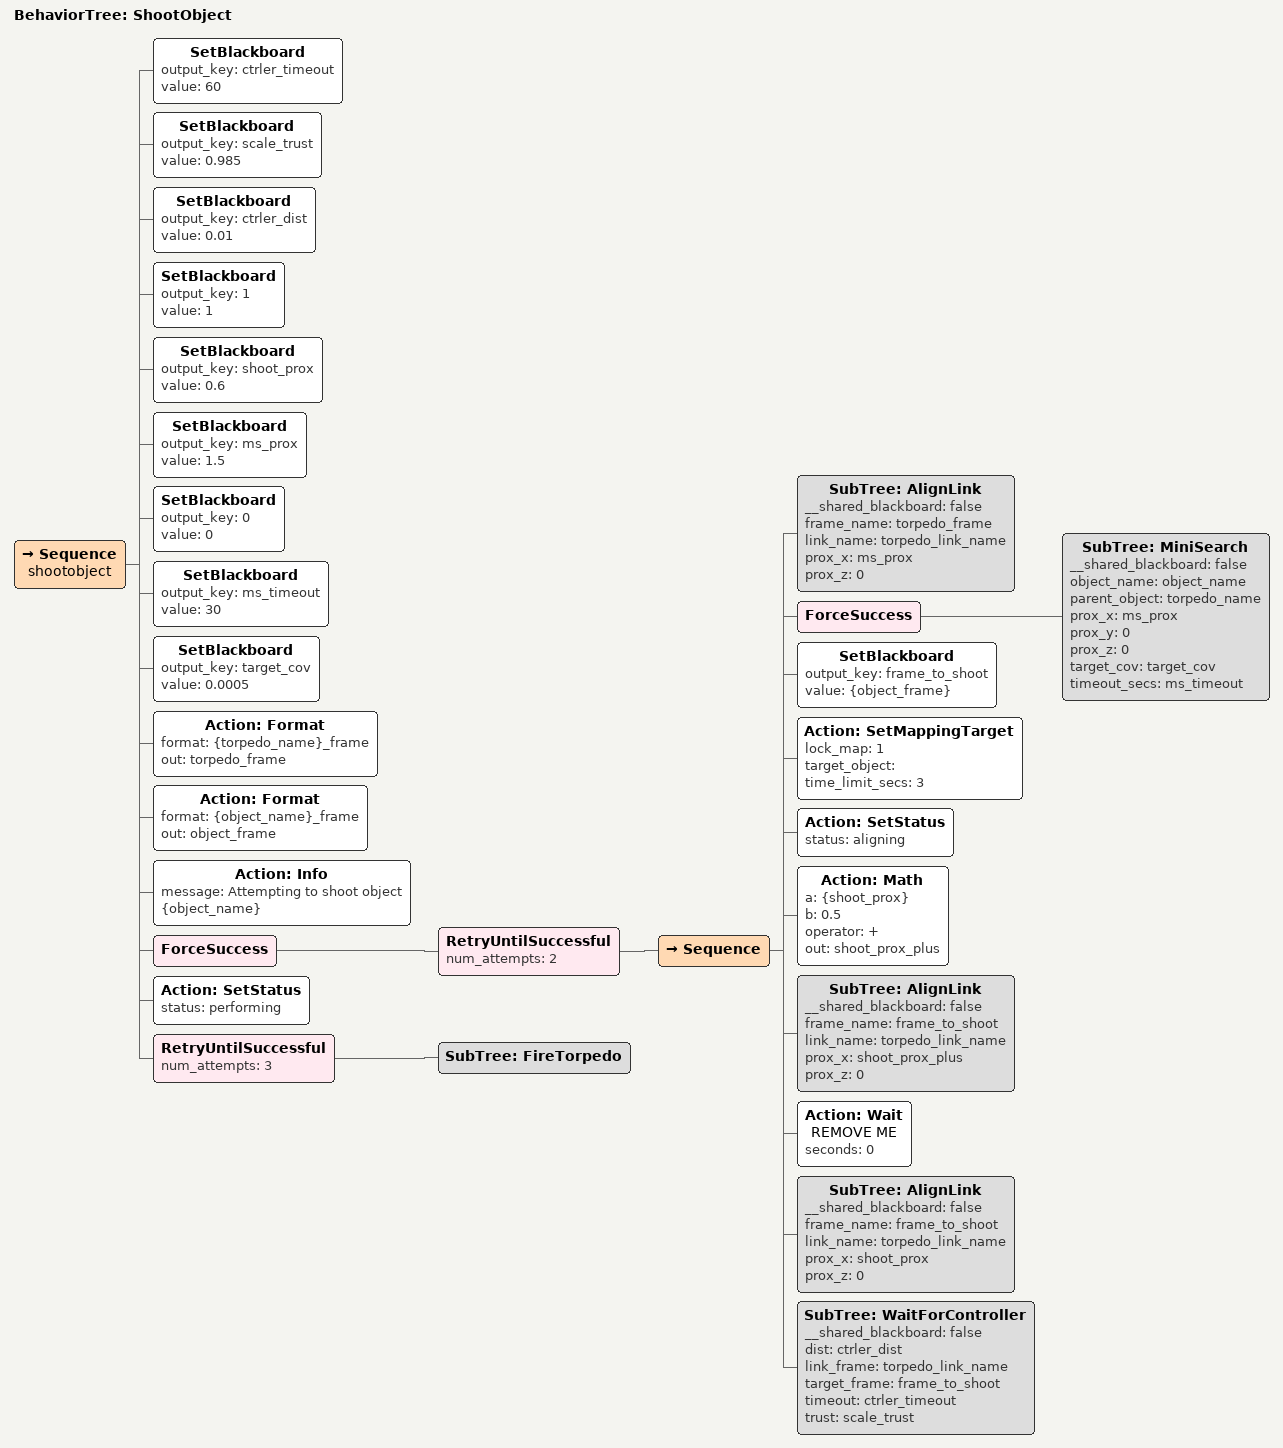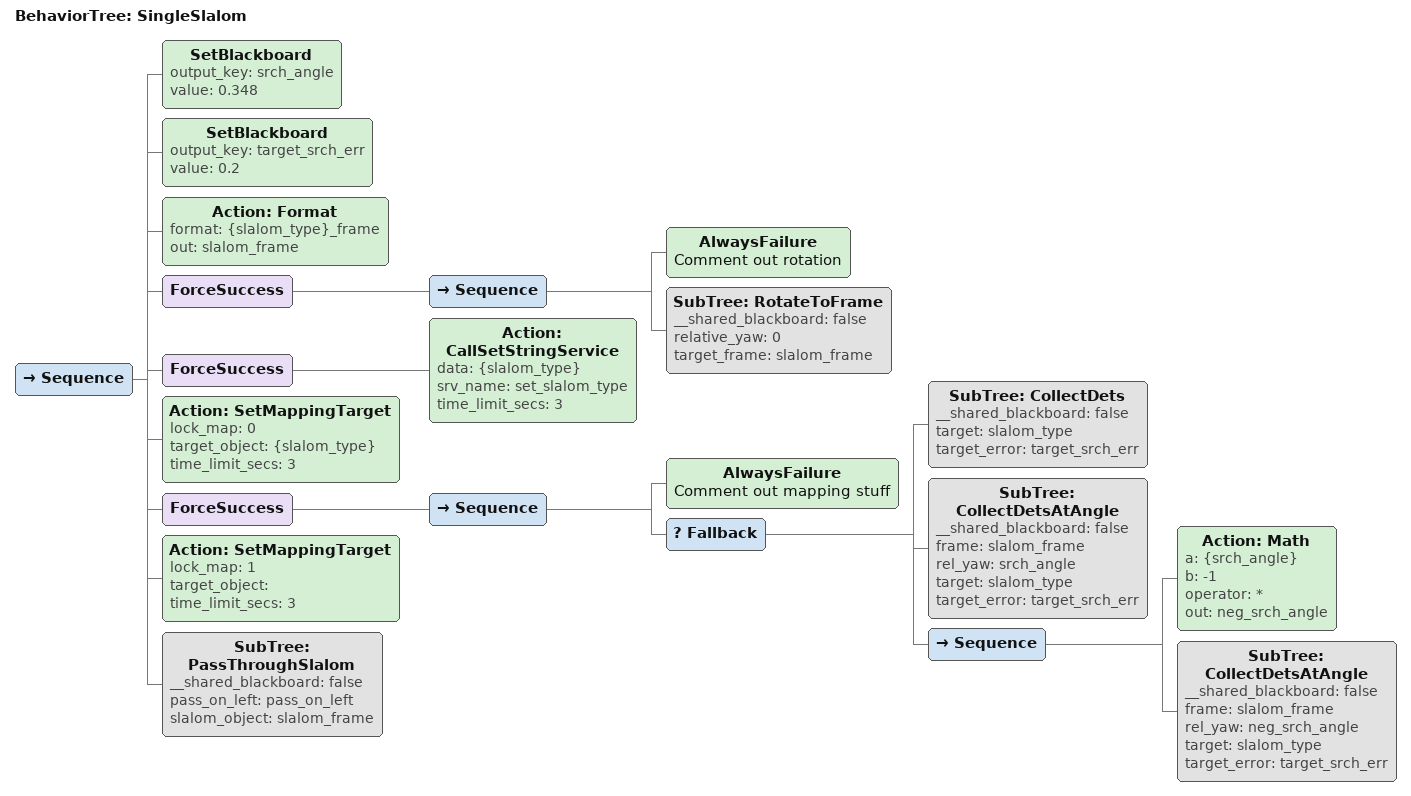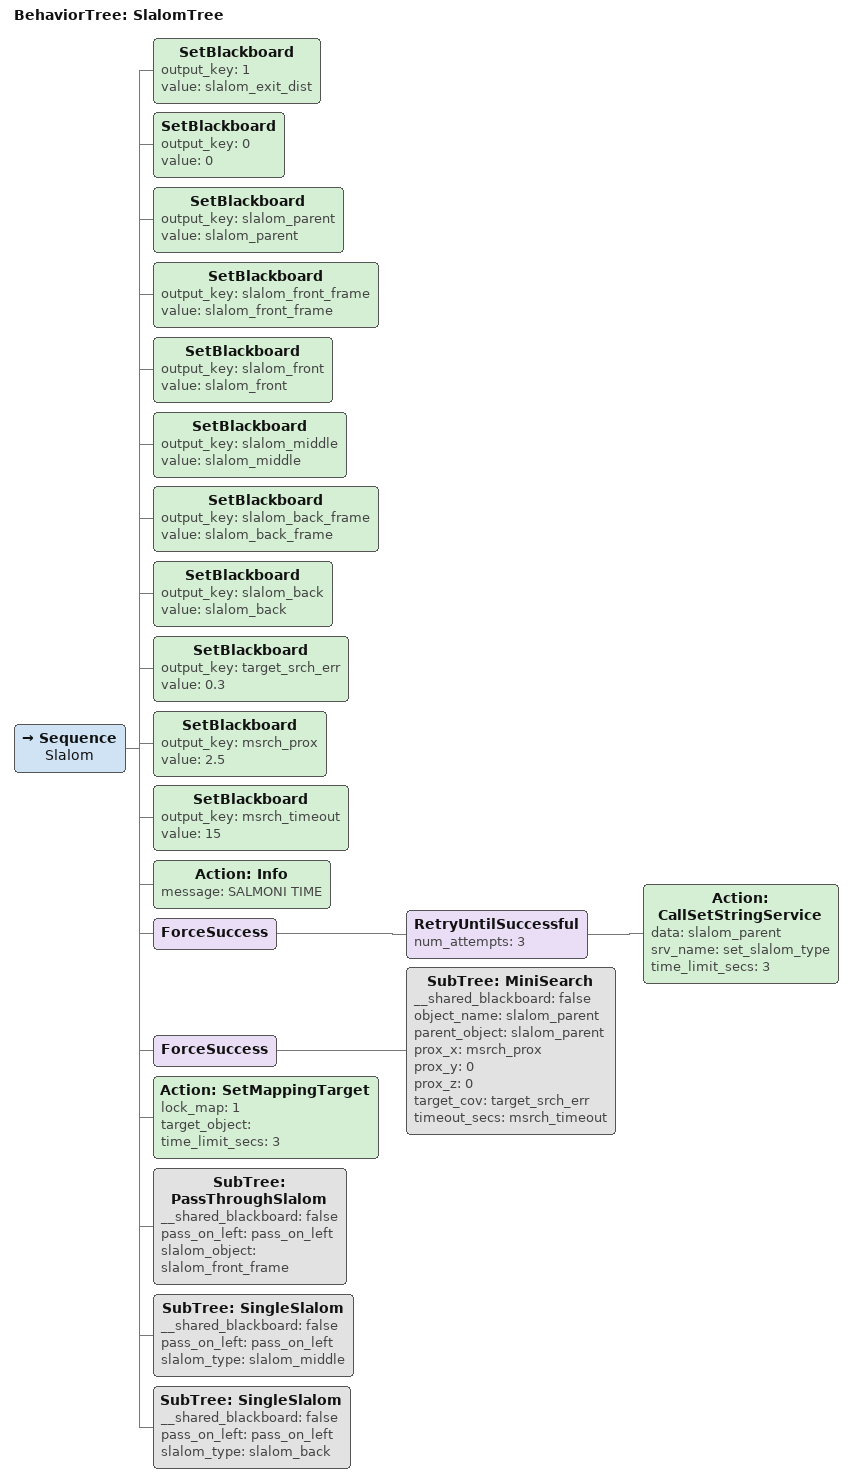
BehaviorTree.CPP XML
<BehaviorTree ID="ShootObject">
    <Sequence name="shootobject">
        <SetBlackboard output_key="ctrler_timeout" value="60"/>
        <SetBlackboard output_key="scale_trust" value="0.985"/>
        <SetBlackboard output_key="ctrler_dist" value="0.01"/>
        <SetBlackboard output_key="1" value="1"/>
        <SetBlackboard output_key="shoot_prox" value="0.6"/>
        <SetBlackboard output_key="ms_prox" value="1.5"/>
        <SetBlackboard output_key="0" value="0"/>
        <SetBlackboard output_key="ms_timeout" value="30"/>
        <SetBlackboard output_key="target_cov" value="0.0005"/>
        <Action ID="Format" format="{torpedo_name}_frame" out="torpedo_frame"/>
        <Action ID="Format" format="{object_name}_frame" out="object_frame"/>
        <Action ID="Info" message="Attempting to shoot object {object_name}"/>
        <ForceSuccess>
            <RetryUntilSuccessful num_attempts="2">
                <Sequence>
                    <SubTree ID="AlignLink" __shared_blackboard="false" frame_name="torpedo_frame" link_name="torpedo_link_name" prox_x="ms_prox" prox_z="0"/>
                    <ForceSuccess>
                        <SubTree ID="MiniSearch" __shared_blackboard="false" object_name="object_name" parent_object="torpedo_name" prox_x="ms_prox" prox_y="0" prox_z="0" target_cov="target_cov" timeout_secs="ms_timeout"/>
                    </ForceSuccess>
                    <SetBlackboard output_key="frame_to_shoot" value="{object_frame}"/>
                    <Action ID="SetMappingTarget" lock_map="1" target_object="" time_limit_secs="3"/>
                    <Action ID="SetStatus" status="aligning"/>
                    <Action ID="Math" a="{shoot_prox}" b="0.5" operator="+" out="shoot_prox_plus"/>
                    <SubTree ID="AlignLink" __shared_blackboard="false" frame_name="frame_to_shoot" link_name="torpedo_link_name" prox_x="shoot_prox_plus" prox_z="0"/>
                    <Action ID="Wait" name="REMOVE ME" seconds="0"/>
                    <SubTree ID="AlignLink" __shared_blackboard="false" frame_name="frame_to_shoot" link_name="torpedo_link_name" prox_x="shoot_prox" prox_z="0"/>
                    <SubTree ID="WaitForController" __shared_blackboard="false" dist="ctrler_dist" link_frame="torpedo_link_name" target_frame="frame_to_shoot" timeout="ctrler_timeout" trust="scale_trust"/>
                </Sequence>
            </RetryUntilSuccessful>
        </ForceSuccess>
        <Action ID="SetStatus" status="performing"/>
        <RetryUntilSuccessful num_attempts="3">
            <SubTree ID="FireTorpedo"/>
        </RetryUntilSuccessful>
    </Sequence>
</BehaviorTree>

<BehaviorTree ID="SingleSlalom">
    <Sequence>
        <SetBlackboard output_key="srch_angle" value="0.348"/>
        <SetBlackboard output_key="target_srch_err" value="0.2"/>
        <Action ID="Format" format="{slalom_type}_frame" out="slalom_frame"/>
        <ForceSuccess>
            <Sequence>
                <AlwaysFailure name="Comment out rotation"/>
                <SubTree ID="RotateToFrame" __shared_blackboard="false" relative_yaw="0" target_frame="slalom_frame"/>
            </Sequence>
        </ForceSuccess>
        <ForceSuccess>
            <Action ID="CallSetStringService" data="{slalom_type}" srv_name="set_slalom_type" time_limit_secs="3"/>
        </ForceSuccess>
        <Action ID="SetMappingTarget" lock_map="0" target_object="{slalom_type}" time_limit_secs="3"/>
        <ForceSuccess>
            <Sequence>
                <AlwaysFailure name="Comment out mapping stuff"/>
                <Fallback>
                    <SubTree ID="CollectDets" __shared_blackboard="false" target="slalom_type" target_error="target_srch_err"/>
                    <SubTree ID="CollectDetsAtAngle" __shared_blackboard="false" frame="slalom_frame" rel_yaw="srch_angle" target="slalom_type" target_error="target_srch_err"/>
                    <Sequence>
                        <Action ID="Math" a="{srch_angle}" b="-1" operator="*" out="neg_srch_angle"/>
                        <SubTree ID="CollectDetsAtAngle" __shared_blackboard="false" frame="slalom_frame" rel_yaw="neg_srch_angle" target="slalom_type" target_error="target_srch_err"/>
                    </Sequence>
                </Fallback>
            </Sequence>
        </ForceSuccess>
        <Action ID="SetMappingTarget" lock_map="1" target_object="" time_limit_secs="3"/>
        <SubTree ID="PassThroughSlalom" __shared_blackboard="false" pass_on_left="pass_on_left" slalom_object="slalom_frame"/>
    </Sequence>
</BehaviorTree>

<BehaviorTree ID="SlalomTree">
    <Sequence name="Slalom">
        <SetBlackboard output_key="1" value="slalom_exit_dist"/>
        <SetBlackboard output_key="0" value="0"/>
        <SetBlackboard output_key="slalom_parent" value="slalom_parent"/>
        <SetBlackboard output_key="slalom_front_frame" value="slalom_front_frame"/>
        <SetBlackboard output_key="slalom_front" value="slalom_front"/>
        <SetBlackboard output_key="slalom_middle" value="slalom_middle"/>
        <SetBlackboard output_key="slalom_back_frame" value="slalom_back_frame"/>
        <SetBlackboard output_key="slalom_back" value="slalom_back"/>
        <SetBlackboard output_key="target_srch_err" value="0.3"/>
        <SetBlackboard output_key="msrch_prox" value="2.5"/>
        <SetBlackboard output_key="msrch_timeout" value="15"/>
        <Action ID="Info" message="SALMONI TIME"/>
        <ForceSuccess>
            <RetryUntilSuccessful num_attempts="3">
                <Action ID="CallSetStringService" data="slalom_parent" srv_name="set_slalom_type" time_limit_secs="3"/>
            </RetryUntilSuccessful>
        </ForceSuccess>
        <ForceSuccess>
            <SubTree ID="MiniSearch" __shared_blackboard="false" object_name="slalom_parent" parent_object="slalom_parent" prox_x="msrch_prox" prox_y="0" prox_z="0" target_cov="target_srch_err" timeout_secs="msrch_timeout"/>
        </ForceSuccess>
        <Action ID="SetMappingTarget" lock_map="1" target_object="" time_limit_secs="3"/>
        <SubTree ID="PassThroughSlalom" __shared_blackboard="false" pass_on_left="pass_on_left" slalom_object="slalom_front_frame"/>
        <SubTree ID="SingleSlalom" __shared_blackboard="false" pass_on_left="pass_on_left" slalom_type="slalom_middle"/>
        <SubTree ID="SingleSlalom" __shared_blackboard="false" pass_on_left="pass_on_left" slalom_type="slalom_back"/>
    </Sequence>
</BehaviorTree>
